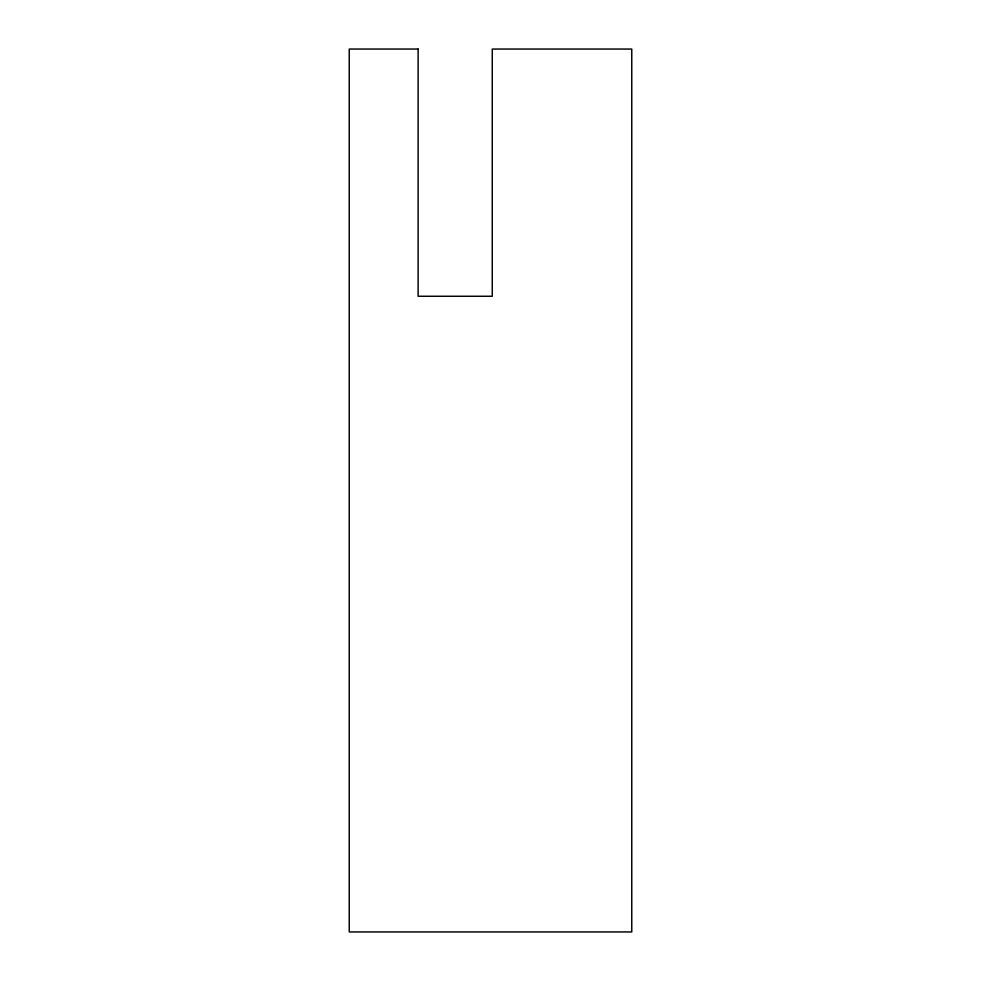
<?xml version="1.0" encoding="UTF-8"?>
<svg xmlns="http://www.w3.org/2000/svg" width="981" height="981" viewBox="0 0 981 981"><rect width="100%" height="100%" fill="white"/><g stroke="black" fill="none" stroke-linecap="round" stroke-linejoin="round"><path stroke-width="1.47" d="M418.127 49.05L349.236 49.05L349.236 931.95L631.764 931.95L631.764 49.05L492.266 49.05L492.266 296.262L418.127 296.262L418.127 49.05"/></g></svg>
